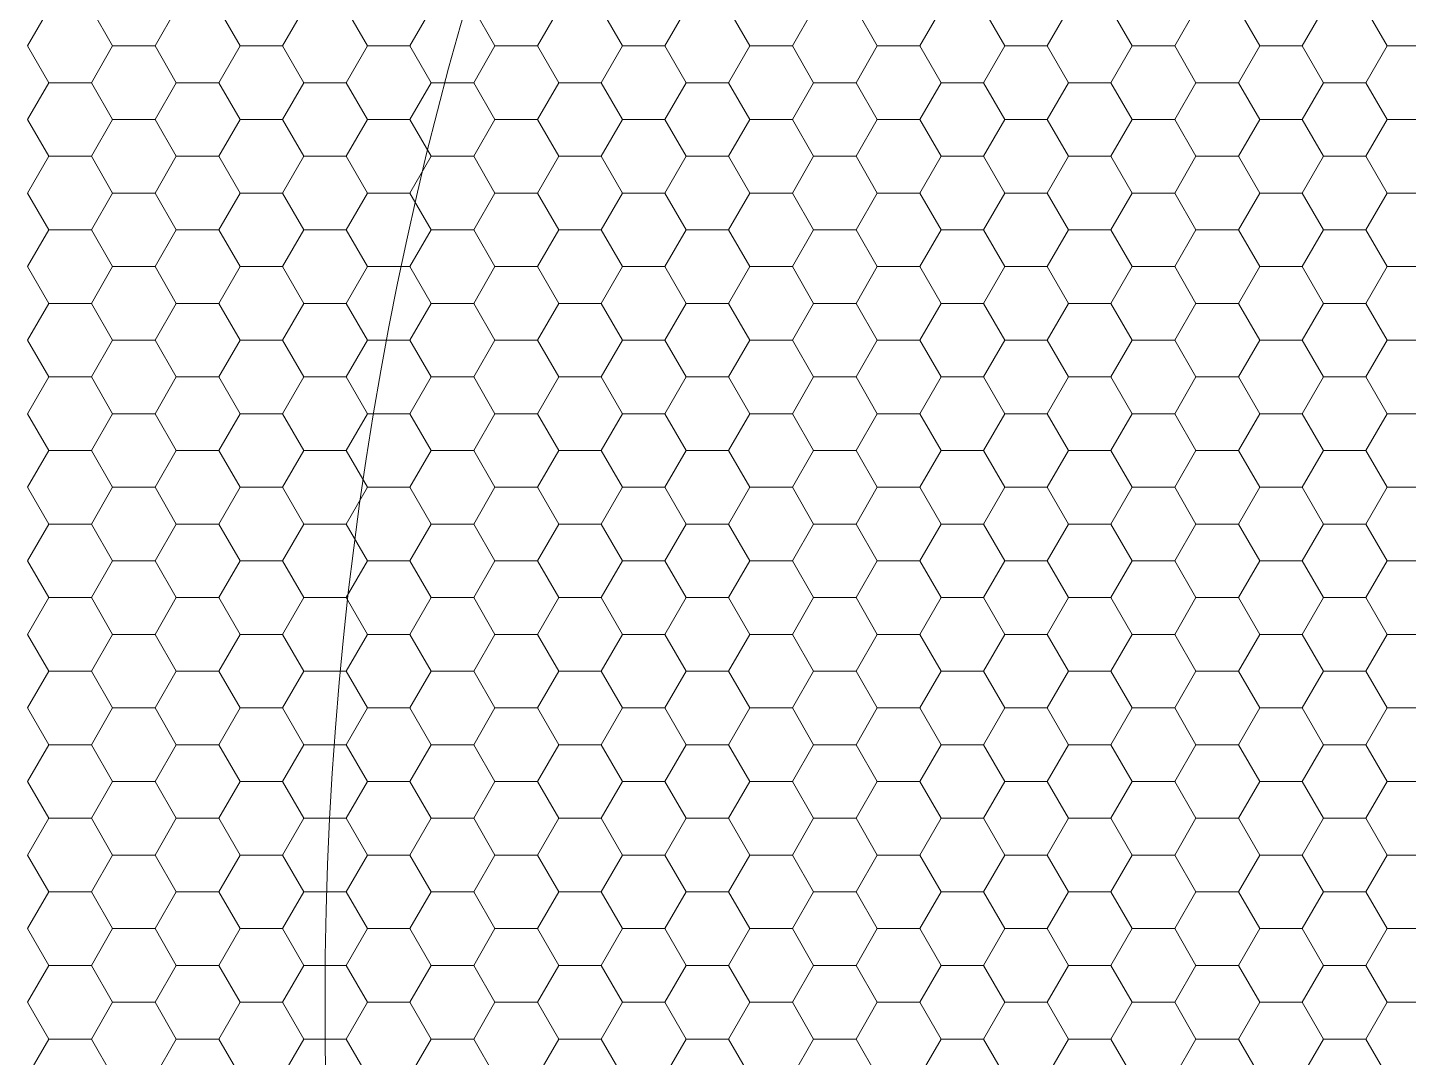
# Model space of a CAD drawing. Header units: inches. Extents: x 59 to 241, y -1 to 185.
# Drawn here: x 59 to 91.5, y 85.3 to 109.55 of the extents above; entities that cross this region are included whole.
import ezdxf

# ---------------------------------------------------------------- set-up
doc = ezdxf.new("R2010")
doc.units = ezdxf.units.IN
doc.header["$MEASUREMENT"] = 0
doc.layers.get('0').update_dxf_attribs({"lineweight": 0})

msp = doc.modelspace()

# ---------------------------------------------------------------- linework, layer by layer
at = {"color": 251, "linetype": 'Continuous', "lineweight": 0, "flags": 128}
for points in [[(62, 110.851), (61, 110.851), (60.5, 109.985), (61, 109.119), (62, 109.119), (62.5, 109.985)], [(65, 110.851), (64, 110.851), (63.5, 109.985), (64, 109.119), (65, 109.119), (65.5, 109.985)], [(68, 110.851), (67, 110.851), (66.5, 109.985), (67, 109.119), (68, 109.119), (68.5, 109.985)], [(71, 110.851), (70, 110.851), (69.5, 109.985), (70, 109.119), (71, 109.119), (71.5, 109.985)], [(74, 110.851), (73, 110.851), (72.5, 109.985), (73, 109.119), (74, 109.119), (74.5, 109.985)], [(77, 110.851), (76, 110.851), (75.5, 109.985), (76, 109.119), (77, 109.119), (77.5, 109.985)], [(80, 110.851), (79, 110.851), (78.5, 109.985), (79, 109.119), (80, 109.119), (80.5, 109.985)], [(83, 110.851), (82, 110.851), (81.5, 109.985), (82, 109.119), (83, 109.119), (83.5, 109.985)], [(86, 110.851), (85, 110.851), (84.5, 109.985), (85, 109.119), (86, 109.119), (86.5, 109.985)], [(89, 110.851), (88, 110.851), (87.5, 109.985), (88, 109.119), (89, 109.119), (89.5, 109.985)], [(92, 110.851), (91, 110.851), (90.5, 109.985), (91, 109.119), (92, 109.119), (92.5, 109.985)], [(60.5, 109.985), (59.5, 109.985), (59, 109.119), (59.5, 108.253), (60.5, 108.253), (61, 109.119)], [(63.5, 109.985), (62.5, 109.985), (62, 109.119), (62.5, 108.253), (63.5, 108.253), (64, 109.119)], [(66.5, 109.985), (65.5, 109.985), (65, 109.119), (65.5, 108.253), (66.5, 108.253), (67, 109.119)], [(69.5, 109.985), (68.5, 109.985), (68, 109.119), (68.5, 108.253), (69.5, 108.253), (70, 109.119)], [(72.5, 109.985), (71.5, 109.985), (71, 109.119), (71.5, 108.253), (72.5, 108.253), (73, 109.119)], [(75.5, 109.985), (74.5, 109.985), (74, 109.119), (74.5, 108.253), (75.5, 108.253), (76, 109.119)], [(78.5, 109.985), (77.5, 109.985), (77, 109.119), (77.5, 108.253), (78.5, 108.253), (79, 109.119)], [(81.5, 109.985), (80.5, 109.985), (80, 109.119), (80.5, 108.253), (81.5, 108.253), (82, 109.119)], [(84.5, 109.985), (83.5, 109.985), (83, 109.119), (83.5, 108.253), (84.5, 108.253), (85, 109.119)], [(87.5, 109.985), (86.5, 109.985), (86, 109.119), (86.5, 108.253), (87.5, 108.253), (88, 109.119)], [(90.5, 109.985), (89.5, 109.985), (89, 109.119), (89.5, 108.253), (90.5, 108.253), (91, 109.119)], [(62, 109.119), (61, 109.119), (60.5, 108.253), (61, 107.387), (62, 107.387), (62.5, 108.253)], [(65, 109.119), (64, 109.119), (63.5, 108.253), (64, 107.387), (65, 107.387), (65.5, 108.253)], [(68, 109.119), (67, 109.119), (66.5, 108.253), (67, 107.387), (68, 107.387), (68.5, 108.253)], [(71, 109.119), (70, 109.119), (69.5, 108.253), (70, 107.387), (71, 107.387), (71.5, 108.253)], [(74, 109.119), (73, 109.119), (72.5, 108.253), (73, 107.387), (74, 107.387), (74.5, 108.253)], [(77, 109.119), (76, 109.119), (75.5, 108.253), (76, 107.387), (77, 107.387), (77.5, 108.253)], [(80, 109.119), (79, 109.119), (78.5, 108.253), (79, 107.387), (80, 107.387), (80.5, 108.253)], [(83, 109.119), (82, 109.119), (81.5, 108.253), (82, 107.387), (83, 107.387), (83.5, 108.253)], [(86, 109.119), (85, 109.119), (84.5, 108.253), (85, 107.387), (86, 107.387), (86.5, 108.253)], [(89, 109.119), (88, 109.119), (87.5, 108.253), (88, 107.387), (89, 107.387), (89.5, 108.253)], [(92, 109.119), (91, 109.119), (90.5, 108.253), (91, 107.387), (92, 107.387), (92.5, 108.253)], [(60.5, 108.253), (59.5, 108.253), (59, 107.387), (59.5, 106.521), (60.5, 106.521), (61, 107.387)], [(63.5, 108.253), (62.5, 108.253), (62, 107.387), (62.5, 106.521), (63.5, 106.521), (64, 107.387)], [(66.5, 108.253), (65.5, 108.253), (65, 107.387), (65.5, 106.521), (66.5, 106.521), (67, 107.387)], [(69.5, 108.253), (68.5, 108.253), (68, 107.387), (68.5, 106.521), (69.5, 106.521), (70, 107.387)], [(72.5, 108.253), (71.5, 108.253), (71, 107.387), (71.5, 106.521), (72.5, 106.521), (73, 107.387)], [(75.5, 108.253), (74.5, 108.253), (74, 107.387), (74.5, 106.521), (75.5, 106.521), (76, 107.387)], [(78.5, 108.253), (77.5, 108.253), (77, 107.387), (77.5, 106.521), (78.5, 106.521), (79, 107.387)], [(81.5, 108.253), (80.5, 108.253), (80, 107.387), (80.5, 106.521), (81.5, 106.521), (82, 107.387)], [(84.5, 108.253), (83.5, 108.253), (83, 107.387), (83.5, 106.521), (84.5, 106.521), (85, 107.387)], [(87.5, 108.253), (86.5, 108.253), (86, 107.387), (86.5, 106.521), (87.5, 106.521), (88, 107.387)], [(90.5, 108.253), (89.5, 108.253), (89, 107.387), (89.5, 106.521), (90.5, 106.521), (91, 107.387)], [(62, 107.387), (61, 107.387), (60.5, 106.521), (61, 105.655), (62, 105.655), (62.5, 106.521)], [(65, 107.387), (64, 107.387), (63.5, 106.521), (64, 105.655), (65, 105.655), (65.5, 106.521)], [(68, 107.387), (67, 107.387), (66.5, 106.521), (67, 105.655), (68, 105.655), (68.5, 106.521)], [(71, 107.387), (70, 107.387), (69.5, 106.521), (70, 105.655), (71, 105.655), (71.5, 106.521)], [(74, 107.387), (73, 107.387), (72.5, 106.521), (73, 105.655), (74, 105.655), (74.5, 106.521)], [(77, 107.387), (76, 107.387), (75.5, 106.521), (76, 105.655), (77, 105.655), (77.5, 106.521)], [(80, 107.387), (79, 107.387), (78.5, 106.521), (79, 105.655), (80, 105.655), (80.5, 106.521)], [(83, 107.387), (82, 107.387), (81.5, 106.521), (82, 105.655), (83, 105.655), (83.5, 106.521)], [(86, 107.387), (85, 107.387), (84.5, 106.521), (85, 105.655), (86, 105.655), (86.5, 106.521)], [(89, 107.387), (88, 107.387), (87.5, 106.521), (88, 105.655), (89, 105.655), (89.5, 106.521)], [(92, 107.387), (91, 107.387), (90.5, 106.521), (91, 105.655), (92, 105.655), (92.5, 106.521)], [(60.5, 106.521), (59.5, 106.521), (59, 105.655), (59.5, 104.789), (60.5, 104.789), (61, 105.655)], [(63.5, 106.521), (62.5, 106.521), (62, 105.655), (62.5, 104.789), (63.5, 104.789), (64, 105.655)], [(66.5, 106.521), (65.5, 106.521), (65, 105.655), (65.5, 104.789), (66.5, 104.789), (67, 105.655)], [(69.5, 106.521), (68.5, 106.521), (68, 105.655), (68.5, 104.789), (69.5, 104.789), (70, 105.655)], [(72.5, 106.521), (71.5, 106.521), (71, 105.655), (71.5, 104.789), (72.5, 104.789), (73, 105.655)], [(75.5, 106.521), (74.5, 106.521), (74, 105.655), (74.5, 104.789), (75.5, 104.789), (76, 105.655)], [(78.5, 106.521), (77.5, 106.521), (77, 105.655), (77.5, 104.789), (78.5, 104.789), (79, 105.655)], [(81.5, 106.521), (80.5, 106.521), (80, 105.655), (80.5, 104.789), (81.5, 104.789), (82, 105.655)], [(84.5, 106.521), (83.5, 106.521), (83, 105.655), (83.5, 104.789), (84.5, 104.789), (85, 105.655)], [(87.5, 106.521), (86.5, 106.521), (86, 105.655), (86.5, 104.789), (87.5, 104.789), (88, 105.655)], [(90.5, 106.521), (89.5, 106.521), (89, 105.655), (89.5, 104.789), (90.5, 104.789), (91, 105.655)], [(62, 105.655), (61, 105.655), (60.5, 104.789), (61, 103.923), (62, 103.923), (62.5, 104.789)], [(65, 105.655), (64, 105.655), (63.5, 104.789), (64, 103.923), (65, 103.923), (65.5, 104.789)], [(68, 105.655), (67, 105.655), (66.5, 104.789), (67, 103.923), (68, 103.923), (68.5, 104.789)], [(71, 105.655), (70, 105.655), (69.5, 104.789), (70, 103.923), (71, 103.923), (71.5, 104.789)], [(74, 105.655), (73, 105.655), (72.5, 104.789), (73, 103.923), (74, 103.923), (74.5, 104.789)], [(77, 105.655), (76, 105.655), (75.5, 104.789), (76, 103.923), (77, 103.923), (77.5, 104.789)], [(80, 105.655), (79, 105.655), (78.5, 104.789), (79, 103.923), (80, 103.923), (80.5, 104.789)], [(83, 105.655), (82, 105.655), (81.5, 104.789), (82, 103.923), (83, 103.923), (83.5, 104.789)], [(86, 105.655), (85, 105.655), (84.5, 104.789), (85, 103.923), (86, 103.923), (86.5, 104.789)], [(89, 105.655), (88, 105.655), (87.5, 104.789), (88, 103.923), (89, 103.923), (89.5, 104.789)], [(92, 105.655), (91, 105.655), (90.5, 104.789), (91, 103.923), (92, 103.923), (92.5, 104.789)], [(60.5, 104.789), (59.5, 104.789), (59, 103.923), (59.5, 103.057), (60.5, 103.057), (61, 103.923)], [(63.5, 104.789), (62.5, 104.789), (62, 103.923), (62.5, 103.057), (63.5, 103.057), (64, 103.923)], [(66.5, 104.789), (65.5, 104.789), (65, 103.923), (65.5, 103.057), (66.5, 103.057), (67, 103.923)], [(69.5, 104.789), (68.5, 104.789), (68, 103.923), (68.5, 103.057), (69.5, 103.057), (70, 103.923)], [(72.5, 104.789), (71.5, 104.789), (71, 103.923), (71.5, 103.057), (72.5, 103.057), (73, 103.923)], [(75.5, 104.789), (74.5, 104.789), (74, 103.923), (74.5, 103.057), (75.5, 103.057), (76, 103.923)], [(78.5, 104.789), (77.5, 104.789), (77, 103.923), (77.5, 103.057), (78.5, 103.057), (79, 103.923)], [(81.5, 104.789), (80.5, 104.789), (80, 103.923), (80.5, 103.057), (81.5, 103.057), (82, 103.923)], [(84.5, 104.789), (83.5, 104.789), (83, 103.923), (83.5, 103.057), (84.5, 103.057), (85, 103.923)], [(87.5, 104.789), (86.5, 104.789), (86, 103.923), (86.5, 103.057), (87.5, 103.057), (88, 103.923)], [(90.5, 104.789), (89.5, 104.789), (89, 103.923), (89.5, 103.057), (90.5, 103.057), (91, 103.923)], [(62, 103.923), (61, 103.923), (60.5, 103.057), (61, 102.191), (62, 102.191), (62.5, 103.057)], [(65, 103.923), (64, 103.923), (63.5, 103.057), (64, 102.191), (65, 102.191), (65.5, 103.057)], [(68, 103.923), (67, 103.923), (66.5, 103.057), (67, 102.191), (68, 102.191), (68.5, 103.057)], [(71, 103.923), (70, 103.923), (69.5, 103.057), (70, 102.191), (71, 102.191), (71.5, 103.057)], [(74, 103.923), (73, 103.923), (72.5, 103.057), (73, 102.191), (74, 102.191), (74.5, 103.057)], [(77, 103.923), (76, 103.923), (75.5, 103.057), (76, 102.191), (77, 102.191), (77.5, 103.057)], [(80, 103.923), (79, 103.923), (78.5, 103.057), (79, 102.191), (80, 102.191), (80.5, 103.057)], [(83, 103.923), (82, 103.923), (81.5, 103.057), (82, 102.191), (83, 102.191), (83.5, 103.057)], [(86, 103.923), (85, 103.923), (84.5, 103.057), (85, 102.191), (86, 102.191), (86.5, 103.057)], [(89, 103.923), (88, 103.923), (87.5, 103.057), (88, 102.191), (89, 102.191), (89.5, 103.057)], [(92, 103.923), (91, 103.923), (90.5, 103.057), (91, 102.191), (92, 102.191), (92.5, 103.057)], [(60.5, 103.057), (59.5, 103.057), (59, 102.191), (59.5, 101.325), (60.5, 101.325), (61, 102.191)], [(63.5, 103.057), (62.5, 103.057), (62, 102.191), (62.5, 101.325), (63.5, 101.325), (64, 102.191)], [(66.5, 103.057), (65.5, 103.057), (65, 102.191), (65.5, 101.325), (66.5, 101.325), (67, 102.191)], [(69.5, 103.057), (68.5, 103.057), (68, 102.191), (68.5, 101.325), (69.5, 101.325), (70, 102.191)], [(72.5, 103.057), (71.5, 103.057), (71, 102.191), (71.5, 101.325), (72.5, 101.325), (73, 102.191)], [(75.5, 103.057), (74.5, 103.057), (74, 102.191), (74.5, 101.325), (75.5, 101.325), (76, 102.191)], [(78.5, 103.057), (77.5, 103.057), (77, 102.191), (77.5, 101.325), (78.5, 101.325), (79, 102.191)], [(81.5, 103.057), (80.5, 103.057), (80, 102.191), (80.5, 101.325), (81.5, 101.325), (82, 102.191)], [(84.5, 103.057), (83.5, 103.057), (83, 102.191), (83.5, 101.325), (84.5, 101.325), (85, 102.191)], [(87.5, 103.057), (86.5, 103.057), (86, 102.191), (86.5, 101.325), (87.5, 101.325), (88, 102.191)], [(90.5, 103.057), (89.5, 103.057), (89, 102.191), (89.5, 101.325), (90.5, 101.325), (91, 102.191)], [(62, 102.191), (61, 102.191), (60.5, 101.325), (61, 100.459), (62, 100.459), (62.5, 101.325)], [(65, 102.191), (64, 102.191), (63.5, 101.325), (64, 100.459), (65, 100.459), (65.5, 101.325)], [(68, 102.191), (67, 102.191), (66.5, 101.325), (67, 100.459), (68, 100.459), (68.5, 101.325)], [(71, 102.191), (70, 102.191), (69.5, 101.325), (70, 100.459), (71, 100.459), (71.5, 101.325)], [(74, 102.191), (73, 102.191), (72.5, 101.325), (73, 100.459), (74, 100.459), (74.5, 101.325)], [(77, 102.191), (76, 102.191), (75.5, 101.325), (76, 100.459), (77, 100.459), (77.5, 101.325)], [(80, 102.191), (79, 102.191), (78.5, 101.325), (79, 100.459), (80, 100.459), (80.5, 101.325)], [(83, 102.191), (82, 102.191), (81.5, 101.325), (82, 100.459), (83, 100.459), (83.5, 101.325)], [(86, 102.191), (85, 102.191), (84.5, 101.325), (85, 100.459), (86, 100.459), (86.5, 101.325)], [(89, 102.191), (88, 102.191), (87.5, 101.325), (88, 100.459), (89, 100.459), (89.5, 101.325)], [(92, 102.191), (91, 102.191), (90.5, 101.325), (91, 100.459), (92, 100.459), (92.5, 101.325)], [(60.5, 101.325), (59.5, 101.325), (59, 100.459), (59.5, 99.593), (60.5, 99.593), (61, 100.459)], [(63.5, 101.325), (62.5, 101.325), (62, 100.459), (62.5, 99.593), (63.5, 99.593), (64, 100.459)], [(66.5, 101.325), (65.5, 101.325), (65, 100.459), (65.5, 99.593), (66.5, 99.593), (67, 100.459)], [(69.5, 101.325), (68.5, 101.325), (68, 100.459), (68.5, 99.593), (69.5, 99.593), (70, 100.459)], [(72.5, 101.325), (71.5, 101.325), (71, 100.459), (71.5, 99.593), (72.5, 99.593), (73, 100.459)], [(75.5, 101.325), (74.5, 101.325), (74, 100.459), (74.5, 99.593), (75.5, 99.593), (76, 100.459)], [(78.5, 101.325), (77.5, 101.325), (77, 100.459), (77.5, 99.593), (78.5, 99.593), (79, 100.459)], [(81.5, 101.325), (80.5, 101.325), (80, 100.459), (80.5, 99.593), (81.5, 99.593), (82, 100.459)], [(84.5, 101.325), (83.5, 101.325), (83, 100.459), (83.5, 99.593), (84.5, 99.593), (85, 100.459)], [(87.5, 101.325), (86.5, 101.325), (86, 100.459), (86.5, 99.593), (87.5, 99.593), (88, 100.459)], [(90.5, 101.325), (89.5, 101.325), (89, 100.459), (89.5, 99.593), (90.5, 99.593), (91, 100.459)], [(62, 100.459), (61, 100.459), (60.5, 99.593), (61, 98.727), (62, 98.727), (62.5, 99.593)], [(65, 100.459), (64, 100.459), (63.5, 99.593), (64, 98.727), (65, 98.727), (65.5, 99.593)], [(68, 100.459), (67, 100.459), (66.5, 99.593), (67, 98.727), (68, 98.727), (68.5, 99.593)], [(71, 100.459), (70, 100.459), (69.5, 99.593), (70, 98.727), (71, 98.727), (71.5, 99.593)], [(74, 100.459), (73, 100.459), (72.5, 99.593), (73, 98.727), (74, 98.727), (74.5, 99.593)], [(77, 100.459), (76, 100.459), (75.5, 99.593), (76, 98.727), (77, 98.727), (77.5, 99.593)], [(80, 100.459), (79, 100.459), (78.5, 99.593), (79, 98.727), (80, 98.727), (80.5, 99.593)], [(83, 100.459), (82, 100.459), (81.5, 99.593), (82, 98.727), (83, 98.727), (83.5, 99.593)], [(86, 100.459), (85, 100.459), (84.5, 99.593), (85, 98.727), (86, 98.727), (86.5, 99.593)], [(89, 100.459), (88, 100.459), (87.5, 99.593), (88, 98.727), (89, 98.727), (89.5, 99.593)], [(92, 100.459), (91, 100.459), (90.5, 99.593), (91, 98.727), (92, 98.727), (92.5, 99.593)], [(60.5, 99.593), (59.5, 99.593), (59, 98.727), (59.5, 97.861), (60.5, 97.861), (61, 98.727)], [(63.5, 99.593), (62.5, 99.593), (62, 98.727), (62.5, 97.861), (63.5, 97.861), (64, 98.727)], [(66.5, 99.593), (65.5, 99.593), (65, 98.727), (65.5, 97.861), (66.5, 97.861), (67, 98.727)], [(69.5, 99.593), (68.5, 99.593), (68, 98.727), (68.5, 97.861), (69.5, 97.861), (70, 98.727)], [(72.5, 99.593), (71.5, 99.593), (71, 98.727), (71.5, 97.861), (72.5, 97.861), (73, 98.727)], [(75.5, 99.593), (74.5, 99.593), (74, 98.727), (74.5, 97.861), (75.5, 97.861), (76, 98.727)], [(78.5, 99.593), (77.5, 99.593), (77, 98.727), (77.5, 97.861), (78.5, 97.861), (79, 98.727)], [(81.5, 99.593), (80.5, 99.593), (80, 98.727), (80.5, 97.861), (81.5, 97.861), (82, 98.727)], [(84.5, 99.593), (83.5, 99.593), (83, 98.727), (83.5, 97.861), (84.5, 97.861), (85, 98.727)], [(87.5, 99.593), (86.5, 99.593), (86, 98.727), (86.5, 97.861), (87.5, 97.861), (88, 98.727)], [(90.5, 99.593), (89.5, 99.593), (89, 98.727), (89.5, 97.861), (90.5, 97.861), (91, 98.727)], [(62, 98.727), (61, 98.727), (60.5, 97.861), (61, 96.995), (62, 96.995), (62.5, 97.861)], [(65, 98.727), (64, 98.727), (63.5, 97.861), (64, 96.995), (65, 96.995), (65.5, 97.861)], [(68, 98.727), (67, 98.727), (66.5, 97.861), (67, 96.995), (68, 96.995), (68.5, 97.861)], [(71, 98.727), (70, 98.727), (69.5, 97.861), (70, 96.995), (71, 96.995), (71.5, 97.861)], [(74, 98.727), (73, 98.727), (72.5, 97.861), (73, 96.995), (74, 96.995), (74.5, 97.861)], [(77, 98.727), (76, 98.727), (75.5, 97.861), (76, 96.995), (77, 96.995), (77.5, 97.861)], [(80, 98.727), (79, 98.727), (78.5, 97.861), (79, 96.995), (80, 96.995), (80.5, 97.861)], [(83, 98.727), (82, 98.727), (81.5, 97.861), (82, 96.995), (83, 96.995), (83.5, 97.861)], [(86, 98.727), (85, 98.727), (84.5, 97.861), (85, 96.995), (86, 96.995), (86.5, 97.861)], [(89, 98.727), (88, 98.727), (87.5, 97.861), (88, 96.995), (89, 96.995), (89.5, 97.861)], [(92, 98.727), (91, 98.727), (90.5, 97.861), (91, 96.995), (92, 96.995), (92.5, 97.861)], [(60.5, 97.861), (59.5, 97.861), (59, 96.995), (59.5, 96.129), (60.5, 96.129), (61, 96.995)], [(63.5, 97.861), (62.5, 97.861), (62, 96.995), (62.5, 96.129), (63.5, 96.129), (64, 96.995)], [(66.5, 97.861), (65.5, 97.861), (65, 96.995), (65.5, 96.129), (66.5, 96.129), (67, 96.995)], [(69.5, 97.861), (68.5, 97.861), (68, 96.995), (68.5, 96.129), (69.5, 96.129), (70, 96.995)], [(72.5, 97.861), (71.5, 97.861), (71, 96.995), (71.5, 96.129), (72.5, 96.129), (73, 96.995)], [(75.5, 97.861), (74.5, 97.861), (74, 96.995), (74.5, 96.129), (75.5, 96.129), (76, 96.995)], [(78.5, 97.861), (77.5, 97.861), (77, 96.995), (77.5, 96.129), (78.5, 96.129), (79, 96.995)], [(81.5, 97.861), (80.5, 97.861), (80, 96.995), (80.5, 96.129), (81.5, 96.129), (82, 96.995)], [(84.5, 97.861), (83.5, 97.861), (83, 96.995), (83.5, 96.129), (84.5, 96.129), (85, 96.995)], [(87.5, 97.861), (86.5, 97.861), (86, 96.995), (86.5, 96.129), (87.5, 96.129), (88, 96.995)], [(90.5, 97.861), (89.5, 97.861), (89, 96.995), (89.5, 96.129), (90.5, 96.129), (91, 96.995)], [(62, 96.995), (61, 96.995), (60.5, 96.129), (61, 95.263), (62, 95.263), (62.5, 96.129)], [(65, 96.995), (64, 96.995), (63.5, 96.129), (64, 95.263), (65, 95.263), (65.5, 96.129)], [(68, 96.995), (67, 96.995), (66.5, 96.129), (67, 95.263), (68, 95.263), (68.5, 96.129)], [(71, 96.995), (70, 96.995), (69.5, 96.129), (70, 95.263), (71, 95.263), (71.5, 96.129)], [(74, 96.995), (73, 96.995), (72.5, 96.129), (73, 95.263), (74, 95.263), (74.5, 96.129)], [(77, 96.995), (76, 96.995), (75.5, 96.129), (76, 95.263), (77, 95.263), (77.5, 96.129)], [(80, 96.995), (79, 96.995), (78.5, 96.129), (79, 95.263), (80, 95.263), (80.5, 96.129)], [(83, 96.995), (82, 96.995), (81.5, 96.129), (82, 95.263), (83, 95.263), (83.5, 96.129)], [(86, 96.995), (85, 96.995), (84.5, 96.129), (85, 95.263), (86, 95.263), (86.5, 96.129)], [(89, 96.995), (88, 96.995), (87.5, 96.129), (88, 95.263), (89, 95.263), (89.5, 96.129)], [(92, 96.995), (91, 96.995), (90.5, 96.129), (91, 95.263), (92, 95.263), (92.5, 96.129)], [(60.5, 96.129), (59.5, 96.129), (59, 95.263), (59.5, 94.397), (60.5, 94.397), (61, 95.263)], [(63.5, 96.129), (62.5, 96.129), (62, 95.263), (62.5, 94.397), (63.5, 94.397), (64, 95.263)], [(66.5, 96.129), (65.5, 96.129), (65, 95.263), (65.5, 94.397), (66.5, 94.397), (67, 95.263)], [(69.5, 96.129), (68.5, 96.129), (68, 95.263), (68.5, 94.397), (69.5, 94.397), (70, 95.263)], [(72.5, 96.129), (71.5, 96.129), (71, 95.263), (71.5, 94.397), (72.5, 94.397), (73, 95.263)], [(75.5, 96.129), (74.5, 96.129), (74, 95.263), (74.5, 94.397), (75.5, 94.397), (76, 95.263)], [(78.5, 96.129), (77.5, 96.129), (77, 95.263), (77.5, 94.397), (78.5, 94.397), (79, 95.263)], [(81.5, 96.129), (80.5, 96.129), (80, 95.263), (80.5, 94.397), (81.5, 94.397), (82, 95.263)], [(84.5, 96.129), (83.5, 96.129), (83, 95.263), (83.5, 94.397), (84.5, 94.397), (85, 95.263)], [(87.5, 96.129), (86.5, 96.129), (86, 95.263), (86.5, 94.397), (87.5, 94.397), (88, 95.263)], [(90.5, 96.129), (89.5, 96.129), (89, 95.263), (89.5, 94.397), (90.5, 94.397), (91, 95.263)], [(62, 95.263), (61, 95.263), (60.5, 94.397), (61, 93.531), (62, 93.531), (62.5, 94.397)], [(65, 95.263), (64, 95.263), (63.5, 94.397), (64, 93.531), (65, 93.531), (65.5, 94.397)], [(68, 95.263), (67, 95.263), (66.5, 94.397), (67, 93.531), (68, 93.531), (68.5, 94.397)], [(71, 95.263), (70, 95.263), (69.5, 94.397), (70, 93.531), (71, 93.531), (71.5, 94.397)], [(74, 95.263), (73, 95.263), (72.5, 94.397), (73, 93.531), (74, 93.531), (74.5, 94.397)], [(77, 95.263), (76, 95.263), (75.5, 94.397), (76, 93.531), (77, 93.531), (77.5, 94.397)], [(80, 95.263), (79, 95.263), (78.5, 94.397), (79, 93.531), (80, 93.531), (80.5, 94.397)], [(83, 95.263), (82, 95.263), (81.5, 94.397), (82, 93.531), (83, 93.531), (83.5, 94.397)], [(86, 95.263), (85, 95.263), (84.5, 94.397), (85, 93.531), (86, 93.531), (86.5, 94.397)], [(89, 95.263), (88, 95.263), (87.5, 94.397), (88, 93.531), (89, 93.531), (89.5, 94.397)], [(92, 95.263), (91, 95.263), (90.5, 94.397), (91, 93.531), (92, 93.531), (92.5, 94.397)], [(60.5, 94.397), (59.5, 94.397), (59, 93.531), (59.5, 92.665), (60.5, 92.665), (61, 93.531)], [(63.5, 94.397), (62.5, 94.397), (62, 93.531), (62.5, 92.665), (63.5, 92.665), (64, 93.531)], [(66.5, 94.397), (65.5, 94.397), (65, 93.531), (65.5, 92.665), (66.5, 92.665), (67, 93.531)], [(69.5, 94.397), (68.5, 94.397), (68, 93.531), (68.5, 92.665), (69.5, 92.665), (70, 93.531)], [(72.5, 94.397), (71.5, 94.397), (71, 93.531), (71.5, 92.665), (72.5, 92.665), (73, 93.531)], [(75.5, 94.397), (74.5, 94.397), (74, 93.531), (74.5, 92.665), (75.5, 92.665), (76, 93.531)], [(78.5, 94.397), (77.5, 94.397), (77, 93.531), (77.5, 92.665), (78.5, 92.665), (79, 93.531)], [(81.5, 94.397), (80.5, 94.397), (80, 93.531), (80.5, 92.665), (81.5, 92.665), (82, 93.531)], [(84.5, 94.397), (83.5, 94.397), (83, 93.531), (83.5, 92.665), (84.5, 92.665), (85, 93.531)], [(87.5, 94.397), (86.5, 94.397), (86, 93.531), (86.5, 92.665), (87.5, 92.665), (88, 93.531)], [(90.5, 94.397), (89.5, 94.397), (89, 93.531), (89.5, 92.665), (90.5, 92.665), (91, 93.531)], [(62, 93.531), (61, 93.531), (60.5, 92.665), (61, 91.799), (62, 91.799), (62.5, 92.665)], [(65, 93.531), (64, 93.531), (63.5, 92.665), (64, 91.799), (65, 91.799), (65.5, 92.665)], [(68, 93.531), (67, 93.531), (66.5, 92.665), (67, 91.799), (68, 91.799), (68.5, 92.665)], [(71, 93.531), (70, 93.531), (69.5, 92.665), (70, 91.799), (71, 91.799), (71.5, 92.665)], [(74, 93.531), (73, 93.531), (72.5, 92.665), (73, 91.799), (74, 91.799), (74.5, 92.665)], [(77, 93.531), (76, 93.531), (75.5, 92.665), (76, 91.799), (77, 91.799), (77.5, 92.665)], [(80, 93.531), (79, 93.531), (78.5, 92.665), (79, 91.799), (80, 91.799), (80.5, 92.665)], [(83, 93.531), (82, 93.531), (81.5, 92.665), (82, 91.799), (83, 91.799), (83.5, 92.665)], [(86, 93.531), (85, 93.531), (84.5, 92.665), (85, 91.799), (86, 91.799), (86.5, 92.665)], [(89, 93.531), (88, 93.531), (87.5, 92.665), (88, 91.799), (89, 91.799), (89.5, 92.665)], [(92, 93.531), (91, 93.531), (90.5, 92.665), (91, 91.799), (92, 91.799), (92.5, 92.665)], [(60.5, 92.665), (59.5, 92.665), (59, 91.799), (59.5, 90.933), (60.5, 90.933), (61, 91.799)], [(63.5, 92.665), (62.5, 92.665), (62, 91.799), (62.5, 90.933), (63.5, 90.933), (64, 91.799)], [(66.5, 92.665), (65.5, 92.665), (65, 91.799), (65.5, 90.933), (66.5, 90.933), (67, 91.799)], [(69.5, 92.665), (68.5, 92.665), (68, 91.799), (68.5, 90.933), (69.5, 90.933), (70, 91.799)], [(72.5, 92.665), (71.5, 92.665), (71, 91.799), (71.5, 90.933), (72.5, 90.933), (73, 91.799)], [(75.5, 92.665), (74.5, 92.665), (74, 91.799), (74.5, 90.933), (75.5, 90.933), (76, 91.799)], [(78.5, 92.665), (77.5, 92.665), (77, 91.799), (77.5, 90.933), (78.5, 90.933), (79, 91.799)], [(81.5, 92.665), (80.5, 92.665), (80, 91.799), (80.5, 90.933), (81.5, 90.933), (82, 91.799)], [(84.5, 92.665), (83.5, 92.665), (83, 91.799), (83.5, 90.933), (84.5, 90.933), (85, 91.799)], [(87.5, 92.665), (86.5, 92.665), (86, 91.799), (86.5, 90.933), (87.5, 90.933), (88, 91.799)], [(90.5, 92.665), (89.5, 92.665), (89, 91.799), (89.5, 90.933), (90.5, 90.933), (91, 91.799)], [(62, 91.799), (61, 91.799), (60.5, 90.933), (61, 90.067), (62, 90.067), (62.5, 90.933)], [(65, 91.799), (64, 91.799), (63.5, 90.933), (64, 90.067), (65, 90.067), (65.5, 90.933)], [(68, 91.799), (67, 91.799), (66.5, 90.933), (67, 90.067), (68, 90.067), (68.5, 90.933)], [(71, 91.799), (70, 91.799), (69.5, 90.933), (70, 90.067), (71, 90.067), (71.5, 90.933)], [(74, 91.799), (73, 91.799), (72.5, 90.933), (73, 90.067), (74, 90.067), (74.5, 90.933)], [(77, 91.799), (76, 91.799), (75.5, 90.933), (76, 90.067), (77, 90.067), (77.5, 90.933)], [(80, 91.799), (79, 91.799), (78.5, 90.933), (79, 90.067), (80, 90.067), (80.5, 90.933)], [(83, 91.799), (82, 91.799), (81.5, 90.933), (82, 90.067), (83, 90.067), (83.5, 90.933)], [(86, 91.799), (85, 91.799), (84.5, 90.933), (85, 90.067), (86, 90.067), (86.5, 90.933)], [(89, 91.799), (88, 91.799), (87.5, 90.933), (88, 90.067), (89, 90.067), (89.5, 90.933)], [(92, 91.799), (91, 91.799), (90.5, 90.933), (91, 90.067), (92, 90.067), (92.5, 90.933)], [(60.5, 90.933), (59.5, 90.933), (59, 90.067), (59.5, 89.201), (60.5, 89.201), (61, 90.067)], [(63.5, 90.933), (62.5, 90.933), (62, 90.067), (62.5, 89.201), (63.5, 89.201), (64, 90.067)], [(66.5, 90.933), (65.5, 90.933), (65, 90.067), (65.5, 89.201), (66.5, 89.201), (67, 90.067)], [(69.5, 90.933), (68.5, 90.933), (68, 90.067), (68.5, 89.201), (69.5, 89.201), (70, 90.067)], [(72.5, 90.933), (71.5, 90.933), (71, 90.067), (71.5, 89.201), (72.5, 89.201), (73, 90.067)], [(75.5, 90.933), (74.5, 90.933), (74, 90.067), (74.5, 89.201), (75.5, 89.201), (76, 90.067)], [(78.5, 90.933), (77.5, 90.933), (77, 90.067), (77.5, 89.201), (78.5, 89.201), (79, 90.067)], [(81.5, 90.933), (80.5, 90.933), (80, 90.067), (80.5, 89.201), (81.5, 89.201), (82, 90.067)], [(84.5, 90.933), (83.5, 90.933), (83, 90.067), (83.5, 89.201), (84.5, 89.201), (85, 90.067)], [(87.5, 90.933), (86.5, 90.933), (86, 90.067), (86.5, 89.201), (87.5, 89.201), (88, 90.067)], [(90.5, 90.933), (89.5, 90.933), (89, 90.067), (89.5, 89.201), (90.5, 89.201), (91, 90.067)], [(62, 90.067), (61, 90.067), (60.5, 89.201), (61, 88.335), (62, 88.335), (62.5, 89.201)], [(65, 90.067), (64, 90.067), (63.5, 89.201), (64, 88.335), (65, 88.335), (65.5, 89.201)], [(68, 90.067), (67, 90.067), (66.5, 89.201), (67, 88.335), (68, 88.335), (68.5, 89.201)], [(71, 90.067), (70, 90.067), (69.5, 89.201), (70, 88.335), (71, 88.335), (71.5, 89.201)], [(74, 90.067), (73, 90.067), (72.5, 89.201), (73, 88.335), (74, 88.335), (74.5, 89.201)], [(77, 90.067), (76, 90.067), (75.5, 89.201), (76, 88.335), (77, 88.335), (77.5, 89.201)], [(80, 90.067), (79, 90.067), (78.5, 89.201), (79, 88.335), (80, 88.335), (80.5, 89.201)], [(83, 90.067), (82, 90.067), (81.5, 89.201), (82, 88.335), (83, 88.335), (83.5, 89.201)], [(86, 90.067), (85, 90.067), (84.5, 89.201), (85, 88.335), (86, 88.335), (86.5, 89.201)], [(89, 90.067), (88, 90.067), (87.5, 89.201), (88, 88.335), (89, 88.335), (89.5, 89.201)], [(92, 90.067), (91, 90.067), (90.5, 89.201), (91, 88.335), (92, 88.335), (92.5, 89.201)], [(60.5, 89.201), (59.5, 89.201), (59, 88.335), (59.5, 87.469), (60.5, 87.469), (61, 88.335)], [(63.5, 89.201), (62.5, 89.201), (62, 88.335), (62.5, 87.469), (63.5, 87.469), (64, 88.335)], [(66.5, 89.201), (65.5, 89.201), (65, 88.335), (65.5, 87.469), (66.5, 87.469), (67, 88.335)], [(69.5, 89.201), (68.5, 89.201), (68, 88.335), (68.5, 87.469), (69.5, 87.469), (70, 88.335)], [(72.5, 89.201), (71.5, 89.201), (71, 88.335), (71.5, 87.469), (72.5, 87.469), (73, 88.335)], [(75.5, 89.201), (74.5, 89.201), (74, 88.335), (74.5, 87.469), (75.5, 87.469), (76, 88.335)], [(78.5, 89.201), (77.5, 89.201), (77, 88.335), (77.5, 87.469), (78.5, 87.469), (79, 88.335)], [(81.5, 89.201), (80.5, 89.201), (80, 88.335), (80.5, 87.469), (81.5, 87.469), (82, 88.335)], [(84.5, 89.201), (83.5, 89.201), (83, 88.335), (83.5, 87.469), (84.5, 87.469), (85, 88.335)], [(87.5, 89.201), (86.5, 89.201), (86, 88.335), (86.5, 87.469), (87.5, 87.469), (88, 88.335)], [(90.5, 89.201), (89.5, 89.201), (89, 88.335), (89.5, 87.469), (90.5, 87.469), (91, 88.335)], [(62, 88.335), (61, 88.335), (60.5, 87.469), (61, 86.602), (62, 86.602), (62.5, 87.469)], [(65, 88.335), (64, 88.335), (63.5, 87.469), (64, 86.602), (65, 86.602), (65.5, 87.469)], [(68, 88.335), (67, 88.335), (66.5, 87.469), (67, 86.602), (68, 86.602), (68.5, 87.469)], [(71, 88.335), (70, 88.335), (69.5, 87.469), (70, 86.602), (71, 86.602), (71.5, 87.469)], [(74, 88.335), (73, 88.335), (72.5, 87.469), (73, 86.602), (74, 86.602), (74.5, 87.469)], [(77, 88.335), (76, 88.335), (75.5, 87.469), (76, 86.602), (77, 86.602), (77.5, 87.469)], [(80, 88.335), (79, 88.335), (78.5, 87.469), (79, 86.602), (80, 86.602), (80.5, 87.469)], [(83, 88.335), (82, 88.335), (81.5, 87.469), (82, 86.602), (83, 86.602), (83.5, 87.469)], [(86, 88.335), (85, 88.335), (84.5, 87.469), (85, 86.602), (86, 86.602), (86.5, 87.469)], [(89, 88.335), (88, 88.335), (87.5, 87.469), (88, 86.602), (89, 86.602), (89.5, 87.469)], [(92, 88.335), (91, 88.335), (90.5, 87.469), (91, 86.602), (92, 86.602), (92.5, 87.469)], [(60.5, 87.469), (59.5, 87.469), (59, 86.602), (59.5, 85.736), (60.5, 85.736), (61, 86.602)], [(63.5, 87.469), (62.5, 87.469), (62, 86.602), (62.5, 85.736), (63.5, 85.736), (64, 86.602)], [(66.5, 87.469), (65.5, 87.469), (65, 86.602), (65.5, 85.736), (66.5, 85.736), (67, 86.602)], [(69.5, 87.469), (68.5, 87.469), (68, 86.602), (68.5, 85.736), (69.5, 85.736), (70, 86.602)], [(72.5, 87.469), (71.5, 87.469), (71, 86.602), (71.5, 85.736), (72.5, 85.736), (73, 86.602)], [(75.5, 87.469), (74.5, 87.469), (74, 86.602), (74.5, 85.736), (75.5, 85.736), (76, 86.602)], [(78.5, 87.469), (77.5, 87.469), (77, 86.602), (77.5, 85.736), (78.5, 85.736), (79, 86.602)], [(81.5, 87.469), (80.5, 87.469), (80, 86.602), (80.5, 85.736), (81.5, 85.736), (82, 86.602)], [(84.5, 87.469), (83.5, 87.469), (83, 86.602), (83.5, 85.736), (84.5, 85.736), (85, 86.602)], [(87.5, 87.469), (86.5, 87.469), (86, 86.602), (86.5, 85.736), (87.5, 85.736), (88, 86.602)], [(90.5, 87.469), (89.5, 87.469), (89, 86.602), (89.5, 85.736), (90.5, 85.736), (91, 86.602)], [(62, 86.602), (61, 86.602), (60.5, 85.736), (61, 84.87), (62, 84.87), (62.5, 85.736)], [(65, 86.602), (64, 86.602), (63.5, 85.736), (64, 84.87), (65, 84.87), (65.5, 85.736)], [(68, 86.602), (67, 86.602), (66.5, 85.736), (67, 84.87), (68, 84.87), (68.5, 85.736)], [(71, 86.602), (70, 86.602), (69.5, 85.736), (70, 84.87), (71, 84.87), (71.5, 85.736)], [(74, 86.602), (73, 86.602), (72.5, 85.736), (73, 84.87), (74, 84.87), (74.5, 85.736)], [(77, 86.602), (76, 86.602), (75.5, 85.736), (76, 84.87), (77, 84.87), (77.5, 85.736)], [(80, 86.602), (79, 86.602), (78.5, 85.736), (79, 84.87), (80, 84.87), (80.5, 85.736)], [(83, 86.602), (82, 86.602), (81.5, 85.736), (82, 84.87), (83, 84.87), (83.5, 85.736)], [(86, 86.602), (85, 86.602), (84.5, 85.736), (85, 84.87), (86, 84.87), (86.5, 85.736)], [(89, 86.602), (88, 86.602), (87.5, 85.736), (88, 84.87), (89, 84.87), (89.5, 85.736)], [(92, 86.602), (91, 86.602), (90.5, 85.736), (91, 84.87), (92, 84.87), (92.5, 85.736)], [(60.5, 85.736), (59.5, 85.736), (59, 84.87), (59.5, 84.004), (60.5, 84.004), (61, 84.87)], [(63.5, 85.736), (62.5, 85.736), (62, 84.87), (62.5, 84.004), (63.5, 84.004), (64, 84.87)], [(66.5, 85.736), (65.5, 85.736), (65, 84.87), (65.5, 84.004), (66.5, 84.004), (67, 84.87)], [(69.5, 85.736), (68.5, 85.736), (68, 84.87), (68.5, 84.004), (69.5, 84.004), (70, 84.87)], [(72.5, 85.736), (71.5, 85.736), (71, 84.87), (71.5, 84.004), (72.5, 84.004), (73, 84.87)], [(75.5, 85.736), (74.5, 85.736), (74, 84.87), (74.5, 84.004), (75.5, 84.004), (76, 84.87)], [(78.5, 85.736), (77.5, 85.736), (77, 84.87), (77.5, 84.004), (78.5, 84.004), (79, 84.87)], [(81.5, 85.736), (80.5, 85.736), (80, 84.87), (80.5, 84.004), (81.5, 84.004), (82, 84.87)], [(84.5, 85.736), (83.5, 85.736), (83, 84.87), (83.5, 84.004), (84.5, 84.004), (85, 84.87)], [(87.5, 85.736), (86.5, 85.736), (86, 84.87), (86.5, 84.004), (87.5, 84.004), (88, 84.87)], [(90.5, 85.736), (89.5, 85.736), (89, 84.87), (89.5, 84.004), (90.5, 84.004), (91, 84.87)]]:
    msp.add_lwpolyline(points, close=True, dxfattribs=at)
at = {"color": 7, "linetype": 'Continuous', "lineweight": 0}
msp.add_circle((150, 86.602), 84, dxfattribs=at)

doc.saveas('drawing.dxf')
